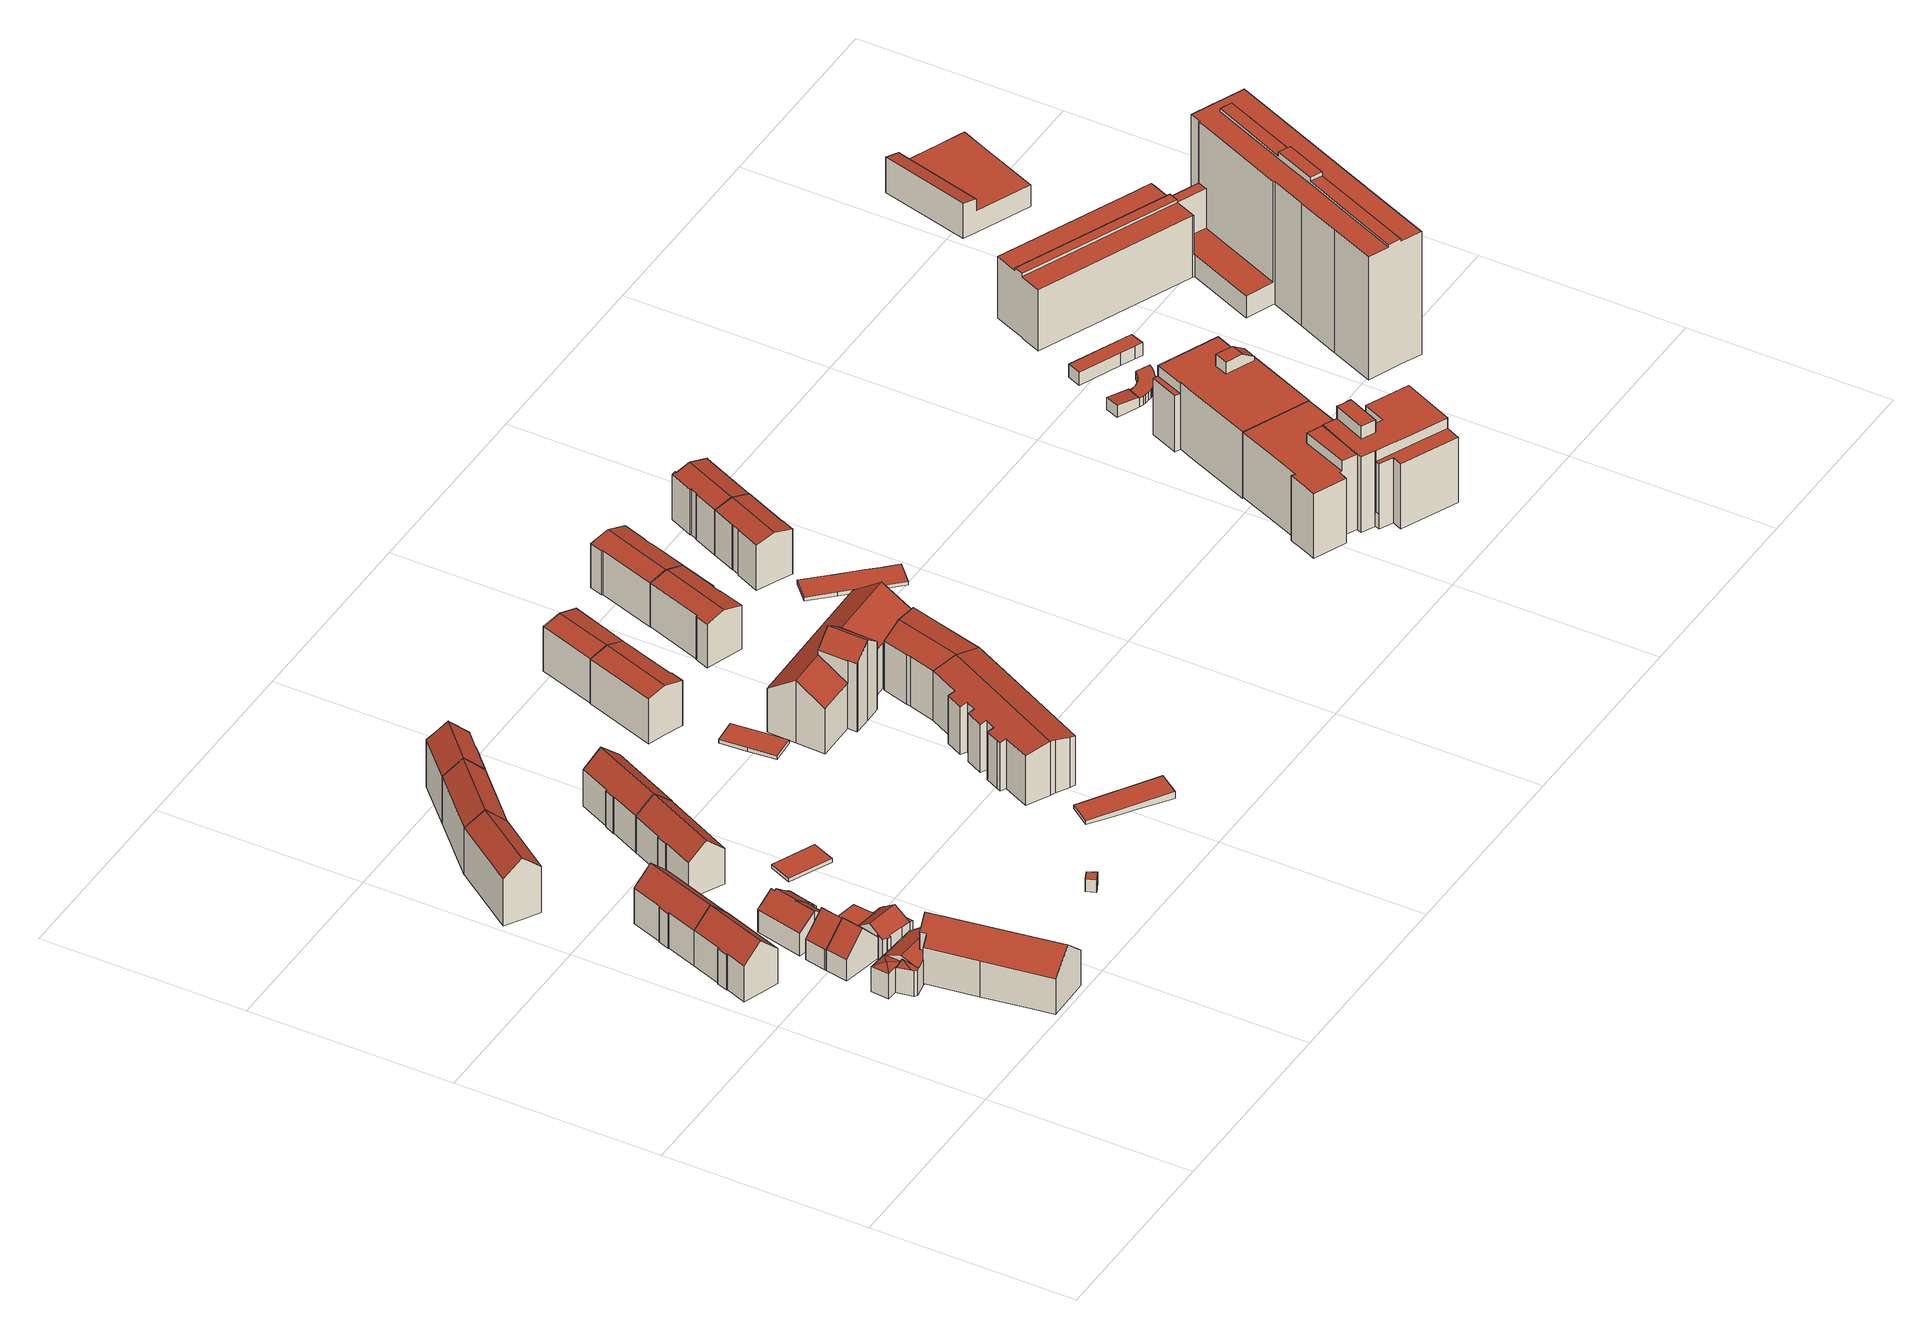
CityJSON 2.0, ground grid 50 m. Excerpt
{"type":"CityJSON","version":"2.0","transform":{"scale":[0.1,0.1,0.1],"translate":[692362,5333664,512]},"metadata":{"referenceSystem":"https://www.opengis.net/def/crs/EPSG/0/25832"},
"CityObjects":{
"building1":{"type":"Building","attributes":{"Gemeindeschluessel":"09162000","HoeheDach":"526.920","HoeheGrund":"512.960","Methode":"2000","NiedrigsteTraufeDesGebaeudes":"522.357","Geometrietyp2DReferenz":"3000","function":"31001_1000","roofType":"3100","measuredHeight":13.96,"storeysAboveGround":3},"geometry":[{"type":"MultiSurface","lod":"2","boundaries":[[[0,1,2,3,4,5]],[[6,7,8,9]],[[9,8,10,11]],[[5,4,12,13]],[[14,15,16,17,11,10]],[[3,14,10,8,7,18,12,4]],[[13,12,18,19]],[[2,15,14,3]],[[16,15,2,1]],[[1,0,5,13,19,6,9,11,17,16]],[[19,18,7,6]]],"semantics":{"surfaces":[{"type":"WallSurface"},{"type":"RoofSurface"},{"type":"GroundSurface"}],"values":[0,0,0,0,0,1,0,1,0,2,0]}}]},
"building2":{"type":"Building","attributes":{"Gemeindeschluessel":"09162000","HoeheDach":"520.870","HoeheGrund":"512.618","Methode":"2000","NiedrigsteTraufeDesGebaeudes":"519.051","Geometrietyp2DReferenz":"3000","function":"31001_1000","roofType":"3200","measuredHeight":8.25},"geometry":[{"type":"MultiSurface","lod":"2","boundaries":[[[20,21,22,23,24]],[[25,20,24,26,27,28]],[[29,30,31,32,33,34]],[[35,36,37,38]],[[39,40,41,42]],[[43,25,28,44,45]],[[46,41,40]],[[47,32,31,37,36,48,49,50,51,52]],[[27,26,53]],[[54,48,36,35]],[[55,56,22,21]],[[57,58,59,50,49]],[[50,59,60,45,44,51]],[[53,26,61,42]],[[29,34,62,63]],[[57,49,48,54]],[[62,34,33,47,41,46]],[[61,26,24,23]],[[64,60,59,58]],[[61,23,22]],[[57,54,35,38,30,29,63,55,21,20,25,43,64,58]],[[38,37,31,30]],[[47,52,53,42,41]],[[51,44,28,27,53,52]],[[43,45,60,64]],[[55,63,62,46,40,39,56]],[[47,33,32]],[[56,39,42,61,22]]],"semantics":{"surfaces":[{"type":"WallSurface"},{"type":"RoofSurface"},{"type":"GroundSurface"}],"values":[0,0,0,0,0,0,1,1,0,0,0,0,1,1,0,0,1,1,0,1,2,0,0,1,0,0,0,1]}}]},
"building3":{"type":"Building","attributes":{"Gemeindeschluessel":"09162000","HoeheDach":"524.050","HoeheGrund":"512.860","Methode":"2000","NiedrigsteTraufeDesGebaeudes":"518.508","Geometrietyp2DReferenz":"3000","function":"31001_1000","roofType":"3100","measuredHeight":11.19},"geometry":[{"type":"MultiSurface","lod":"2","boundaries":[[[65,66,67,68,69,70]],[[67,71,72,73,68]],[[74,72,71,75]],[[75,66,65,70,76,77,78,74]],[[70,69,79,76]],[[75,71,67,66]],[[73,72,74,78,77,80]],[[76,79,80,77]],[[68,73,80,79,69]]],"semantics":{"surfaces":[{"type":"WallSurface"},{"type":"RoofSurface"},{"type":"GroundSurface"}],"values":[0,1,0,2,0,0,0,0,1]}}]},
"building4":{"type":"Building","attributes":{"Gemeindeschluessel":"09162000","HoeheDach":"527.770","HoeheGrund":"513.100","Methode":"2000","NiedrigsteTraufeDesGebaeudes":"522.576","Geometrietyp2DReferenz":"3000","function":"31001_1000","roofType":"3100","measuredHeight":14.67,"storeysAboveGround":3},"geometry":[{"type":"MultiSurface","lod":"2","boundaries":[[[81,82,83,84]],[[85,86,87,88,89,90,91]],[[84,83,92,93]],[[82,94,95,85,91,96,97,92,83]],[[98,99,95,94,82,81]],[[100,97,96,101]],[[102,103,86,85,95,99]],[[93,92,97,100]],[[96,91,90,104,105,101]],[[90,89,88,106,107,104]],[[87,86,103,108,106,88]],[[102,99,98,81,84,93,100,101,105,104,107,106,108,103]]],"semantics":{"surfaces":[{"type":"WallSurface"},{"type":"RoofSurface"},{"type":"GroundSurface"}],"values":[0,1,0,1,0,0,0,0,0,0,0,2]}}]},
"building5":{"type":"Building","attributes":{"Gemeindeschluessel":"09162000","HoeheDach":"526.940","HoeheGrund":"513.040","Methode":"2000","NiedrigsteTraufeDesGebaeudes":"522.324","Geometrietyp2DReferenz":"3000","function":"31001_1000","roofType":"3100","measuredHeight":13.9,"storeysAboveGround":3},"geometry":[{"type":"MultiSurface","lod":"2","boundaries":[[[109,110,111,112]],[[14,113,114,115,116,111,110,10]],[[11,10,110,109]],[[113,117,118,119,120,114]],[[17,16,121,14,10,11]],[[122,115,114,120]],[[118,117,123,124]],[[124,16,17,11,109,112,125,122,120,119,118]],[[112,111,116,125]],[[124,123,121,16]],[[125,116,115,122]],[[121,123,117,113,14]]],"semantics":{"surfaces":[{"type":"WallSurface"},{"type":"RoofSurface"},{"type":"GroundSurface"}],"values":[0,1,0,0,0,0,0,2,0,0,0,1]}}]},
"building6":{"type":"Building","attributes":{"Gemeindeschluessel":"09162000","HoeheDach":"523.770","HoeheGrund":"512.860","Methode":"2000","NiedrigsteTraufeDesGebaeudes":"518.368","Geometrietyp2DReferenz":"3000","function":"31001_1000","roofType":"3100","measuredHeight":10.91,"storeysAboveGround":2},"geometry":[{"type":"MultiSurface","lod":"2","boundaries":[[[126,74,78,77,76,127,128,129,130]],[[131,132,133,134,135,136]],[[77,131,136,76]],[[126,137,138,74]],[[133,139,130,129,128,134]],[[138,137,139,133,132]],[[127,135,134,128]],[[130,139,137,126]],[[76,136,135,127]],[[78,74,138,132,131,77]]],"semantics":{"surfaces":[{"type":"GroundSurface"},{"type":"RoofSurface"},{"type":"WallSurface"}],"values":[0,1,2,2,2,1,2,2,2,2]}}]},
"building7":{"type":"Building","attributes":{"Gemeindeschluessel":"09162000","HoeheDach":"529.650","HoeheGrund":"513.340","Methode":"2000","NiedrigsteTraufeDesGebaeudes":"525.677","Geometrietyp2DReferenz":"3000","function":"31001_1000","roofType":"3100","measuredHeight":16.31,"storeysAboveGround":4},"geometry":[{"type":"MultiSurface","lod":"2","boundaries":[[[140,141,142,143,144,145,146,147]],[[148,149,150,145,144,143]],[[142,141,140,151,152,153,148,143]],[[152,151,154,155,156,153]],[[153,156,155,150,149,148]],[[147,154,151,140]],[[155,154,147,146,145,150]]],"semantics":{"surfaces":[{"type":"GroundSurface"},{"type":"WallSurface"},{"type":"RoofSurface"}],"values":[0,1,1,2,2,1,1]}}]},
"building8":{"type":"Building","attributes":{"Gemeindeschluessel":"09162000","HoeheDach":"522.383","HoeheGrund":"513.030","Methode":"2000","NiedrigsteTraufeDesGebaeudes":"520.167","Geometrietyp2DReferenz":"3000","function":"51009_1610","roofType":"2100","measuredHeight":9.35},"geometry":[{"type":"MultiSurface","lod":"2","boundaries":[[[157,158,159,160]],[[161,158,157,162]],[[163,160,159,164]],[[164,159,158,161]],[[162,157,160,163]],[[163,164,161,162]]],"semantics":{"surfaces":[{"type":"RoofSurface"},{"type":"WallSurface"},{"type":"GroundSurface"}],"values":[0,1,1,1,1,2]}}]},
"building9":{"type":"Building","attributes":{"Gemeindeschluessel":"09162000","HoeheDach":"522.460","HoeheGrund":"512.910","Methode":"2000","NiedrigsteTraufeDesGebaeudes":"518.346","Geometrietyp2DReferenz":"3000","function":"31001_1000","roofType":"3100","measuredHeight":9.55,"storeysAboveGround":2},"geometry":[{"type":"MultiSurface","lod":"2","boundaries":[[[165,166,167,168,169,170]],[[171,172,173,174]],[[175,176,158,177,159,178]],[[160,159,177,165,170,179,180,181]],[[182,180,179,183]],[[183,179,170,169]],[[184,160,181,185]],[[174,173,158,176]],[[186,187,188,189,190,191]],[[158,173,172,192,191,190,189,193,166,165,177]],[[178,159,160,184]],[[185,181,180,182]],[[194,193,189,188]],[[167,166,193,194]],[[195,186,191,192,172,171]],[[187,186,195,171,174,176,175,178,184,185,182,183,169,168,167,194,188]]],"semantics":{"surfaces":[{"type":"WallSurface"},{"type":"RoofSurface"},{"type":"GroundSurface"}],"values":[0,0,0,1,0,0,0,0,0,1,0,0,0,0,0,2]}}]},
"building10":{"type":"Building","attributes":{"Gemeindeschluessel":"09162000","HoeheDach":"521.050","HoeheGrund":"512.580","Methode":"2000","NiedrigsteTraufeDesGebaeudes":"517.970","Geometrietyp2DReferenz":"3000","function":"31001_1000","roofType":"3100","measuredHeight":8.47,"storeysAboveGround":2},"geometry":[{"type":"MultiSurface","lod":"2","boundaries":[[[196,197,198,199,200,201,202,203,204,205,206,207,208,209,210,211]],[[212,213,214,215]],[[200,199,216,217,218,201]],[[219,220,221,222,223,215,214]],[[216,199,198,224]],[[225,226,204,203,202,227]],[[228,229,221,220,230,231,232]],[[206,219,214,213,233,234,235,207]],[[236,209,208,237]],[[238,234,233,239]],[[240,228,232,204,226]],[[241,196,211,242]],[[239,233,213,212]],[[211,210,209,236,243,242]],[[205,204,232,231,230,220,219,206]],[[240,244,222,221,229,228]],[[244,240,226,225,227,218,217,216,224,245,241,242,243,236,237,246,247,238,239,212,215,223,222]],[[227,202,201,218]],[[198,197,196,241,245,224]],[[247,235,234,238]],[[208,207,235,247,246,237]]],"semantics":{"surfaces":[{"type":"RoofSurface"},{"type":"WallSurface"},{"type":"GroundSurface"}],"values":[0,1,1,1,1,1,0,0,1,1,1,1,1,1,1,1,2,1,1,1,1]}}]},
"building11":{"type":"Building","attributes":{"Gemeindeschluessel":"09162000","HoeheDach":"518.526","HoeheGrund":"512.780","Methode":"1000","NiedrigsteTraufeDesGebaeudes":"518.526","Geometrietyp2DReferenz":"3000","function":"31001_1000","roofType":"1000","measuredHeight":5.75,"storeysAboveGround":1},"geometry":[{"type":"MultiSurface","lod":"2","boundaries":[[[248,249,250,251]],[[252,251,250,253,234,254]],[[254,234,255,256]],[[253,250,249,257,258,255,234]],[[259,248,251,252,254,256,260]],[[256,255,258,260]],[[248,259,260,258,257,249]]],"semantics":{"surfaces":[{"type":"WallSurface"},{"type":"RoofSurface"},{"type":"GroundSurface"}],"values":[0,0,0,1,2,0,0]}}]},
"building12":{"type":"Building","attributes":{"Gemeindeschluessel":"09162000","HoeheDach":"529.670","HoeheGrund":"513.240","Methode":"2000","NiedrigsteTraufeDesGebaeudes":"525.637","Geometrietyp2DReferenz":"3000","function":"31001_1000","roofType":"3100","measuredHeight":16.43,"storeysAboveGround":4},"geometry":[{"type":"MultiSurface","lod":"2","boundaries":[[[261,262,263,264,265,266]],[[263,262,267,268]],[[269,268,267,270,150,271]],[[267,262,261,270]],[[271,150,266,265]],[[270,261,266,150]],[[268,269,271,265,264,263]]],"semantics":{"surfaces":[{"type":"WallSurface"},{"type":"RoofSurface"},{"type":"GroundSurface"}],"values":[0,0,0,1,0,1,2]}}]},
"building13":{"type":"Building","attributes":{"Gemeindeschluessel":"09162000","HoeheDach":"526.370","HoeheGrund":"512.670","Methode":"2000","NiedrigsteTraufeDesGebaeudes":"522.220","Geometrietyp2DReferenz":"3000","function":"31001_1000","roofType":"3100","measuredHeight":13.7,"storeysAboveGround":3},"geometry":[{"type":"MultiSurface","lod":"2","boundaries":[[[272,273,274,275]],[[275,274,276,277]],[[278,279,280,281]],[[280,279,282,283,284,285]],[[282,279,278,286]],[[286,287,288,289,272,275,277,284,283,282]],[[281,280,285,276,274,273,290,291]],[[287,286,278,281,291,288]],[[289,290,273,272]],[[288,291,290,289]],[[277,276,285,284]]],"semantics":{"surfaces":[{"type":"WallSurface"},{"type":"RoofSurface"},{"type":"GroundSurface"}],"values":[0,0,1,0,0,2,1,0,0,0,0]}}]},
"building14":{"type":"Building","attributes":{"Gemeindeschluessel":"09162000","HoeheDach":"513.290","HoeheGrund":"512.290","Methode":"2000","NiedrigsteTraufeDesGebaeudes":"513.290","Geometrietyp2DReferenz":"3000","function":"53001_1800","roofType":"1000","measuredHeight":1},"geometry":[{"type":"MultiSurface","lod":"2","boundaries":[[[292,293,294,295,296]],[[292,297,298,293]],[[294,299,300,301,296,295]],[[294,293,298,299]],[[298,297,301,300,299]],[[301,297,292,296]]],"semantics":{"surfaces":[{"type":"WallSurface"},{"type":"RoofSurface"},{"type":"GroundSurface"}],"values":[0,1,2,0,0,0]}}]},
"building15":{"type":"Building","attributes":{"Gemeindeschluessel":"09162000","HoeheDach":"517.424","HoeheGrund":"514.106","Methode":"1000","NiedrigsteTraufeDesGebaeudes":"517.424","Geometrietyp2DReferenz":"3000","function":"51009_1610","roofType":"1000","measuredHeight":3.32},"geometry":[{"type":"MultiSurface","lod":"2","boundaries":[[[302,303,304,305,306]],[[307,303,302,308]],[[307,308,309,310,311]],[[305,310,309,306]],[[303,307,311,304]],[[306,309,308,302]],[[304,311,310,305]]],"semantics":{"surfaces":[{"type":"GroundSurface"},{"type":"WallSurface"},{"type":"RoofSurface"}],"values":[0,1,2,1,1,1,1]}}]},
"building16":{"type":"Building","attributes":{"Gemeindeschluessel":"09162000","HoeheDach":"529.700","HoeheGrund":"513.100","Methode":"2000","NiedrigsteTraufeDesGebaeudes":"525.702","Geometrietyp2DReferenz":"3000","function":"31001_1000","roofType":"3100","measuredHeight":16.6,"storeysAboveGround":4},"geometry":[{"type":"MultiSurface","lod":"2","boundaries":[[[312,313,314,315]],[[316,317,318,319]],[[319,318,313,312]],[[319,312,315,320,321,322,323,324,325,326,327,316]],[[322,321,328,329,266,323]],[[320,330,328,321]],[[329,331,332,333,266]],[[323,266,333,324]],[[327,334,317,316]],[[315,314,330,320]],[[328,330,314,313,318,317,334,331,329]],[[332,331,334,327,326,325,324,333]]],"semantics":{"surfaces":[{"type":"WallSurface"},{"type":"GroundSurface"},{"type":"RoofSurface"}],"values":[0,0,0,1,0,0,2,0,0,0,2,0]}}]},
"building17":{"type":"Building","attributes":{"Gemeindeschluessel":"09162000","HoeheDach":"526.430","HoeheGrund":"512.660","Methode":"2000","NiedrigsteTraufeDesGebaeudes":"522.273","Geometrietyp2DReferenz":"3000","function":"31001_1000","roofType":"3100","measuredHeight":13.77,"storeysAboveGround":3},"geometry":[{"type":"MultiSurface","lod":"2","boundaries":[[[335,336,337,338]],[[284,285,339,340]],[[341,342,343,344,338,337]],[[345,346,347,348]],[[349,342,341,280]],[[283,282,349,280,285,284]],[[282,283,284,340,345,348,335,338,344,343]],[[340,339,346,345]],[[348,347,336,335]],[[280,341,337,336,347,346,339,285]],[[343,342,349,282]]],"semantics":{"surfaces":[{"type":"WallSurface"},{"type":"RoofSurface"},{"type":"GroundSurface"}],"values":[0,0,0,0,1,0,2,0,0,1,0]}}]},
"building18":{"type":"Building","attributes":{"Gemeindeschluessel":"09162000","HoeheDach":"516.333","HoeheGrund":"513.110","Methode":"3100","NiedrigsteTraufeDesGebaeudes":"516.333","Geometrietyp2DReferenz":"3000","function":"31001_2000","roofType":"1000","measuredHeight":3.22},"geometry":[{"type":"MultiSurface","lod":"2","boundaries":[[[350,351,327,352]],[[351,353,325,327]],[[354,352,327,325]],[[353,351,350,355]],[[355,350,352,354]],[[353,355,354,325]]],"semantics":{"surfaces":[{"type":"WallSurface"},{"type":"GroundSurface"},{"type":"RoofSurface"}],"values":[0,0,1,2,0,0]}}]},
"building19":{"type":"Building","attributes":{"Gemeindeschluessel":"09162000","HoeheDach":"514.688","HoeheGrund":"513.642","Methode":"2000","NiedrigsteTraufeDesGebaeudes":"513.772","Geometrietyp2DReferenz":"3000","function":"53001_1800","roofType":"1000","measuredHeight":1.05},"geometry":[{"type":"MultiSurface","lod":"2","boundaries":[[[356,357,358,359,360,361,362]],[[363,364,356,362]],[[365,364,363,366,367,368,369]],[[358,357,365,369]],[[356,364,365,357]],[[358,369,368,367,366,363,362,361,360,359]]],"semantics":{"surfaces":[{"type":"WallSurface"},{"type":"RoofSurface"},{"type":"GroundSurface"}],"values":[0,0,0,0,1,2]}}]},
"building20":{"type":"Building","attributes":{"Gemeindeschluessel":"09162000","HoeheDach":"513.130","HoeheGrund":"512.130","Methode":"2000","NiedrigsteTraufeDesGebaeudes":"513.130","Geometrietyp2DReferenz":"3000","function":"53001_1800","roofType":"1000","measuredHeight":1},"geometry":[{"type":"MultiSurface","lod":"2","boundaries":[[[370,371,372,373]],[[373,374,375,376,377,370]],[[371,378,379,380,381,372]],[[377,378,371,370]],[[375,380,379,376]],[[376,379,378,377]],[[374,381,380,375]],[[373,372,381,374]]],"semantics":{"surfaces":[{"type":"WallSurface"},{"type":"GroundSurface"},{"type":"RoofSurface"}],"values":[0,1,2,0,0,0,0,0]}}]},
"building21":{"type":"Building","attributes":{"Gemeindeschluessel":"09162000","HoeheDach":"526.017","HoeheGrund":"512.820","Methode":"1000","NiedrigsteTraufeDesGebaeudes":"524.769","Geometrietyp2DReferenz":"3000","function":"31001_1000","roofType":"3100","measuredHeight":13.2,"storeysAboveGround":4},"geometry":[{"type":"MultiSurface","lod":"2","boundaries":[[[382,383,384,385]],[[385,386,387,388,389,390,391,382]],[[392,393,384,383,394,395]],[[394,383,382,391,390,396]],[[395,394,396,397]],[[386,393,392,387]],[[385,384,393,386]],[[388,387,392,395,397,389]],[[389,397,396,390]]],"semantics":{"surfaces":[{"type":"WallSurface"},{"type":"GroundSurface"},{"type":"RoofSurface"}],"values":[0,1,2,0,2,0,0,0,0]}}]},
"building22":{"type":"Building","attributes":{"Gemeindeschluessel":"09162000","HoeheDach":"527.014","HoeheGrund":"512.648","Methode":"2000","NiedrigsteTraufeDesGebaeudes":"525.434","Geometrietyp2DReferenz":"3000","function":"31001_1000","roofType":"3100","measuredHeight":14.37,"storeysAboveGround":5},"geometry":[{"type":"MultiSurface","lod":"2","boundaries":[[[398,399,400,401]],[[402,403,404,405]],[[406,407,408,409]],[[410,411,412,413]],[[414,415,416,417]],[[405,404,418,419]],[[419,418,420,421]],[[422,423,424,425]],[[426,427,411,410]],[[423,428,429,430,431,424]],[[414,432,431,430,415]],[[420,418,404,403,433,434,412,411,427,400,399,435,408,407,416,415,430,429]],[[436,433,403,402]],[[409,408,435,437]],[[437,435,399,398]],[[417,416,407,406]],[[431,432,425,424]],[[422,425,432,414,417,406,409,437,398,401,426,410,413,438,436,402,405,419,421,439,440]],[[440,439,421,420,429,428]],[[423,422,440,428]],[[438,434,433,436]],[[413,412,434,438]],[[401,400,427,426]]],"semantics":{"surfaces":[{"type":"WallSurface"},{"type":"RoofSurface"},{"type":"GroundSurface"}],"values":[0,0,0,0,0,0,0,0,0,1,0,1,0,0,0,0,0,2,0,0,0,0,0]}}]},
"building23":{"type":"Building","attributes":{"Gemeindeschluessel":"09162000","HoeheDach":"526.041","HoeheGrund":"513.020","Methode":"1000","NiedrigsteTraufeDesGebaeudes":"524.803","Geometrietyp2DReferenz":"3000","function":"31001_1000","roofType":"3100","measuredHeight":13.02,"storeysAboveGround":4},"geometry":[{"type":"MultiSurface","lod":"2","boundaries":[[[441,396,442,443]],[[444,445,446,447,443,442]],[[448,449,383,450,396,441]],[[449,448,441,443,447,446]],[[383,445,444,450]],[[450,444,442,396]],[[446,445,383,449]]],"semantics":{"surfaces":[{"type":"WallSurface"},{"type":"GroundSurface"},{"type":"RoofSurface"}],"values":[0,0,0,1,2,2,0]}}]},
"building24":{"type":"Building","attributes":{"Gemeindeschluessel":"09162000","HoeheDach":"534.329","HoeheGrund":"512.776","Methode":"2000","NiedrigsteTraufeDesGebaeudes":"524.476","Geometrietyp2DReferenz":"3000","function":"31001_1000","roofType":"2100","measuredHeight":21.55,"storeysAboveGround":5},"geometry":[{"type":"MultiSurface","lod":"2","boundaries":[[[451,452,453,454]],[[455,456,457,458]],[[459,460,461,462]],[[463,464,465,466]],[[467,468,469,470,471,472,473]],[[474,475,476,477]],[[478,473,472,479]],[[480,481,482,465,464,483,453,452,484,474,477]],[[467,457,456,485,486,476,475,468]],[[487,481,480,488]],[[489,483,464,463]],[[459,470,469,460]],[[478,458,457,467,473]],[[490,482,481,487]],[[474,484,491,492,461,460]],[[485,493,494,486]],[[495,492,491,496]],[[471,497,479,472]],[[474,460,469,468,475]],[[451,496,491,484,452]],[[498,462,461,499]],[[493,485,456,455]],[[466,465,482,490]],[[498,497,471,470,459,462]],[[494,493,455,458,478,479,497,498,499,495,496,451,454,489,463,466,490,487,488]],[[499,461,492,495]],[[454,453,483,489]],[[494,488,480,477,476,486]]],"semantics":{"surfaces":[{"type":"WallSurface"},{"type":"RoofSurface"},{"type":"GroundSurface"}],"values":[0,0,1,0,1,0,0,1,1,0,0,0,0,0,1,0,0,0,0,0,0,0,0,0,2,0,0,0]}}]},
"building25":{"type":"Building","attributes":{"Gemeindeschluessel":"09162000","HoeheDach":"527.013","HoeheGrund":"512.648","Methode":"2000","NiedrigsteTraufeDesGebaeudes":"525.784","Geometrietyp2DReferenz":"3000","function":"31001_1000","roofType":"3100","measuredHeight":14.37,"storeysAboveGround":5},"geometry":[{"type":"MultiSurface","lod":"2","boundaries":[[[500,501,428,440]],[[502,503,504,505]],[[429,506,504,503,507,508,420]],[[505,504,506,509,510]],[[428,501,509,506,429]],[[505,510,500,440,439,421,511,512,502]],[[510,509,501,500]],[[440,428,429,420,421,439]],[[512,507,503,502]],[[511,508,507,512]],[[421,420,508,511]]],"semantics":{"surfaces":[{"type":"WallSurface"},{"type":"RoofSurface"},{"type":"GroundSurface"}],"values":[0,0,1,0,1,2,0,0,0,0,0]}}]},
"building26":{"type":"Building","attributes":{"Gemeindeschluessel":"09162000","HoeheDach":"526.017","HoeheGrund":"513.051","Methode":"2000","NiedrigsteTraufeDesGebaeudes":"524.711","Geometrietyp2DReferenz":"3000","function":"31001_1000","roofType":"3100","measuredHeight":12.97,"storeysAboveGround":4},"geometry":[{"type":"MultiSurface","lod":"2","boundaries":[[[513,514,515,516,517]],[[518,519,520,521]],[[513,517,522,523,524,525,526,527,518,521]],[[522,528,529,523]],[[530,515,514,520,519,531]],[[527,531,519,518]],[[517,516,528,522]],[[526,532,530,531,527]],[[524,533,534,525]],[[521,520,514,513]],[[532,534,533,529,528,516,515,530]],[[523,529,533,524]],[[525,534,532,526]]],"semantics":{"surfaces":[{"type":"WallSurface"},{"type":"GroundSurface"},{"type":"RoofSurface"}],"values":[0,0,1,0,2,0,0,0,0,0,2,0,0]}}]},
"building27":{"type":"Building","attributes":{"Gemeindeschluessel":"09162000","HoeheDach":"526.064","HoeheGrund":"512.980","Methode":"1000","NiedrigsteTraufeDesGebaeudes":"524.757","Geometrietyp2DReferenz":"3000","function":"31001_1000","roofType":"3100","measuredHeight":13.08,"storeysAboveGround":4},"geometry":[{"type":"MultiSurface","lod":"2","boundaries":[[[535,536,537,538]],[[516,539,540,541,537,536,542,543]],[[544,540,539,545]],[[546,547,548,549]],[[550,551,516,543,514,552]],[[538,553,544,545,551,550,552,554,555,546,549,556,535]],[[538,537,541,553]],[[553,541,540,544]],[[543,542,548,547,557,558,514]],[[555,557,547,546]],[[542,536,535,556,549,548]],[[552,514,558,554]],[[554,558,557,555]],[[545,539,516,551]]],"semantics":{"surfaces":[{"type":"WallSurface"},{"type":"RoofSurface"},{"type":"GroundSurface"}],"values":[0,1,0,0,0,2,0,0,1,0,0,0,0,0]}}]},
"building28":{"type":"Building","attributes":{"Gemeindeschluessel":"09162000","HoeheDach":"513.185","HoeheGrund":"512.185","Methode":"2000","NiedrigsteTraufeDesGebaeudes":"513.185","Geometrietyp2DReferenz":"3000","function":"53001_1800","roofType":"1000","measuredHeight":1},"geometry":[{"type":"MultiSurface","lod":"2","boundaries":[[[559,560,561,562]],[[563,564,560,559]],[[565,566,567,568]],[[561,560,564,569,570,571,572,573,567,566,574,575]],[[576,577,565,568,578,579,580,581,582,563,559,562]],[[581,570,569,582]],[[562,561,575,576]],[[568,567,573,578]],[[580,571,570,581]],[[576,575,574,577]],[[578,573,572,579]],[[582,569,564,563]],[[577,574,566,565]],[[579,572,571,580]]],"semantics":{"surfaces":[{"type":"WallSurface"},{"type":"RoofSurface"},{"type":"GroundSurface"}],"values":[0,0,0,1,2,0,0,0,0,0,0,0,0,0]}}]},
"building29":{"type":"Building","attributes":{"Gemeindeschluessel":"09162000","HoeheDach":"526.163","HoeheGrund":"512.930","Methode":"1000","NiedrigsteTraufeDesGebaeudes":"524.899","Geometrietyp2DReferenz":"3000","function":"31001_1000","roofType":"3100","measuredHeight":13.23,"storeysAboveGround":4},"geometry":[{"type":"MultiSurface","lod":"2","boundaries":[[[583,584,585,586]],[[587,588,589,590]],[[591,592,593,594]],[[595,596,597,598]],[[599,584,583,600,601,602]],[[603,590,589,604,592,591]],[[605,606,602,601]],[[586,585,588,587]],[[598,597,606,605]],[[589,588,585,584,599,604]],[[604,599,602,606,597,596,593,592]],[[586,587,590,603,591,594,595,598,605,601,600,583]],[[594,593,596,595]]],"semantics":{"surfaces":[{"type":"WallSurface"},{"type":"RoofSurface"},{"type":"GroundSurface"}],"values":[0,0,0,0,0,0,0,0,0,1,1,2,0]}}]},
"building30":{"type":"Building","attributes":{"Gemeindeschluessel":"09162000","HoeheDach":"526.166","HoeheGrund":"512.940","Methode":"1000","NiedrigsteTraufeDesGebaeudes":"524.944","Geometrietyp2DReferenz":"3000","function":"31001_1000","roofType":"3100","measuredHeight":13.23,"storeysAboveGround":4},"geometry":[{"type":"MultiSurface","lod":"2","boundaries":[[[607,608,609,610]],[[611,612,613,614]],[[615,616,617,618]],[[619,620,621,622]],[[601,602,623,624]],[[622,621,625,583]],[[626,583,625,627,602,601]],[[618,617,612,611]],[[624,623,608,607]],[[628,620,619,629,614,613]],[[610,609,616,615]],[[625,621,620,628,627]],[[622,583,626,601,624,607,610,615,618,611,614,629,619]],[[627,628,613,612,617,616,609,608,623,602]]],"semantics":{"surfaces":[{"type":"WallSurface"},{"type":"RoofSurface"},{"type":"GroundSurface"}],"values":[0,0,0,0,0,0,0,0,0,0,0,1,2,1]}}]},
"building31":{"type":"Building","attributes":{"Gemeindeschluessel":"09162000","HoeheDach":"548.218","HoeheGrund":"528.230","Methode":"1000","NiedrigsteTraufeDesGebaeudes":"545.528","Geometrietyp2DReferenz":"3000","function":"31001_1000","roofType":"1000","measuredHeight":19.99,"storeysAboveGround":6},"geometry":[{"type":"MultiSurface","lod":"2","boundaries":[[[630,631,632,633]],[[634,635,636,637,638,639]],[[640,641,634,639]],[[642,643,644,645]],[[646,647,648,633,632,649,650]],[[651,652,653,654,655,644,643]],[[655,654,631,630]],[[647,656,657,658,659,648]],[[645,644,655,630,633,648,659,658,660,661,636,635,634,641,662,663]],[[656,647,646,650,652,651,643,642,664,665,640,639,638,637,666,667,657]],[[650,649,653,652]],[[642,645,663,664]],[[661,660,658,657,667,666,637,636]],[[663,662,641,640,665,664]],[[653,649,632,631,654]]],"semantics":{"surfaces":[{"type":"WallSurface"},{"type":"RoofSurface"},{"type":"GroundSurface"}],"values":[0,0,0,0,0,0,0,0,1,2,0,0,0,0,1]}}]},
"building32":{"type":"Building","attributes":{"Gemeindeschluessel":"09162000","HoeheDach":"551.620","HoeheGrund":"528.080","Methode":"2000","NiedrigsteTraufeDesGebaeudes":"531.990","Geometrietyp2DReferenz":"3000","function":"31001_1000","roofType":"1000","measuredHeight":23.54,"storeysAboveGround":7},"geometry":[{"type":"MultiSurface","lod":"2","boundaries":[[[668,669,670,671,672,673]],[[674,675,676,677,670,669,668]],[[678,679,680,681,682,683,684,685,686,687]],[[688,689,690,691,692,693,694]],[[692,691,695,696]],[[697,678,687,688,694]],[[691,690,698,699,700,701,702,703,704,675,674,705,706,707,708,709,695]],[[683,682,681,710,711,712,713,702,701]],[[688,687,686,714]],[[706,672,671,715,716,717,707]],[[714,686,685,684,683,701,700,699,698,690,689]],[[676,675,704,718]],[[710,681,680,719]],[[712,711,710,719,720,697,694,693,692,696,721,722,717,716,715,723,724,713]],[[674,668,673,705]],[[714,689,688]],[[709,708,707,717,722,721]],[[705,673,672,706]],[[718,725,677,676]],[[670,677,725,703,702,713,724,723,715,671]],[[680,679,678,697,720,719]],[[696,695,709,721]],[[718,704,703,725]]],"semantics":{"surfaces":[{"type":"RoofSurface"},{"type":"WallSurface"},{"type":"GroundSurface"}],"values":[0,1,0,1,1,1,0,1,1,1,1,1,1,2,1,0,1,1,0,1,1,1,1]}}]},
"building33":{"type":"Building","attributes":{"Gemeindeschluessel":"09162000","HoeheDach":"548.731","HoeheGrund":"527.750","Methode":"2000","NiedrigsteTraufeDesGebaeudes":"542.820","Geometrietyp2DReferenz":"3000","function":"31001_1000","roofType":"1000","measuredHeight":20.98,"storeysAboveGround":6},"geometry":[{"type":"MultiSurface","lod":"2","boundaries":[[[726,727,728,729,730,731,732,733,734,735,736,737,738,739,740]],[[741,742,743,738,737,736]],[[744,745,728,727,726,746]],[[747,748,749,750]],[[751,752,753,743,742,741]],[[731,730,729,728,745,754,755,756]],[[753,757,758,740,739,738,743]],[[759,760,761,762]],[[763,764,765,734,733,732]],[[766,767,761,760]],[[749,767,766,750]],[[768,769,757,753,752,751]],[[770,771,747,750,766,760,759]],[[726,740,758,746]],[[767,749,748,772,773,762,761]],[[756,755,754,745,744,746,758,757,769,768,765,764,763],[762,773,772,771,770,759]],[[735,734,765,768,751,741,736]],[[772,748,747,771]],[[731,756,763,732]]],"semantics":{"surfaces":[{"type":"GroundSurface"},{"type":"WallSurface"},{"type":"RoofSurface"}],"values":[0,1,1,2,2,1,1,1,1,2,1,1,1,1,1,2,1,1,1]}}]},
"building34":{"type":"Building","attributes":{"Gemeindeschluessel":"09162000","HoeheDach":"531.815","HoeheGrund":"528.650","Methode":"2000","NiedrigsteTraufeDesGebaeudes":"530.810","Geometrietyp2DReferenz":"3000","function":"31001_2000","roofType":"1000","measuredHeight":3.17,"storeysAboveGround":1},"geometry":[{"type":"MultiSurface","lod":"2","boundaries":[[[774,775,776,777]],[[778,779,780,781]],[[782,783,784,785]],[[786,787,788,789]],[[777,776,790,791]],[[785,784,792,793]],[[794,795,796,797]],[[798,799,800,801]],[[802,803,804,805]],[[806,807,808,809]],[[810,794,797,786,789,811,798,801,802,805,812,813,774,777,791,814,782,785,793,815,816,778,781,817,818,819]],[[816,820,779,778]],[[793,792,821,815]],[[819,809,808,810]],[[789,788,822,811]],[[815,821,820,816]],[[823,824,780,779,820,821,792,784,783,825,790,776,775,826,827,804,803,800,799,822,788,787,796,795,828,829]],[[810,808,807,828,795,794]],[[814,825,783,782]],[[818,823,829,806,809,819]],[[791,790,825,814]],[[817,824,823,818]],[[812,827,826,813]],[[781,780,824,817]],[[813,826,775,774]],[[828,807,806,829]],[[811,822,799,798]],[[805,804,827,812]],[[801,800,803,802]],[[797,796,787,786]]],"semantics":{"surfaces":[{"type":"WallSurface"},{"type":"RoofSurface"},{"type":"GroundSurface"}],"values":[0,0,0,0,0,0,0,0,0,1,2,0,0,0,0,0,1,0,0,0,0,0,0,0,0,0,0,0,0,0]}}]},
"building35":{"type":"Building","attributes":{"Gemeindeschluessel":"09162000","HoeheDach":"532.620","HoeheGrund":"529.223","Methode":"1000","NiedrigsteTraufeDesGebaeudes":"532.620","Geometrietyp2DReferenz":"3000","function":"31001_2000","roofType":"1000","measuredHeight":3.4,"storeysAboveGround":1},"geometry":[{"type":"MultiSurface","lod":"2","boundaries":[[[830,831,832,833]],[[834,835,836,837]],[[838,839,840,841]],[[833,832,839,838]],[[841,840,835,834]],[[834,837,830,833,838,841]],[[840,839,832,831,836,835]],[[837,836,831,830]]],"semantics":{"surfaces":[{"type":"WallSurface"},{"type":"GroundSurface"},{"type":"RoofSurface"}],"values":[0,0,0,0,0,1,2,0]}}]},
"building36":{"type":"Building","attributes":{"Gemeindeschluessel":"09162000","HoeheDach":"561.860","HoeheGrund":"527.397","Methode":"2000","NiedrigsteTraufeDesGebaeudes":"532.645","Geometrietyp2DReferenz":"3000","function":"31001_9998","roofType":"1000","measuredHeight":34.46,"storeysAboveGround":11},"geometry":[{"type":"MultiSurface","lod":"2","boundaries":[[[842,843,844,845]],[[846,847,848,849,850]],[[851,852,853,854]],[[855,856,843,842]],[[857,858,859,860]],[[861,862,863,864]],[[865,866,867,868,869,870,871]],[[850,849,872,873,874,875,876,877,878,879]],[[870,845,844,880,871]],[[881,882,883,884]],[[880,844,843,856,885,886,887,888]],[[889,885,856,855]],[[890,859,858,891]],[[892,893,894,895]],[[896,897,898,899,900,901,884,883]],[[853,902,903,904]],[[905,906,907,908,909,893,892]],[[888,910,871,880]],[[911,851,854,908,907,912]],[[913,914,864,863,915,846,850,879,916,917]],[[867,891,858,857,868]],[[891,867,918,890]],[[861,864,914,913,917,919,920,921,922,923,906,905,892,895,924,925,926,927,928,889,855,842,845,870,869,868,857,860,929,930,931,881,884,901,900,899]],[[852,932,933,918,867,866,853]],[[934,935,873,872]],[[920,936,937,921]],[[928,886,885,889]],[[930,929,860,859,890,918,933]],[[866,865,902,853]],[[938,939,875,874]],[[923,912,907,906]],[[922,921,937,940,911,912,923]],[[894,941,904,903,910,888,887,927,926,925,924,895]],[[893,909,853,904,941,894]],[[940,942,943,932,852,851,911]],[[927,887,886,928]],[[899,898,862,861]],[[902,865,871,910,903]],[[874,873,935,938]],[[854,853,909,908]],[[882,881,931,930,933,932,943]],[[876,875,939,944]],[[879,878,877,876,944,945,946,947,915,863,862,898,897,896,883,882,943,942,940,937,936,948,916]],[[848,934,872,849]],[[919,948,936,920]],[[917,916,948,919]],[[915,947,946,945,944,939,938,935,934,848,847,846]]],"semantics":{"surfaces":[{"type":"WallSurface"},{"type":"RoofSurface"},{"type":"GroundSurface"}],"values":[0,1,0,0,0,0,0,0,0,0,1,0,1,0,0,0,0,0,1,0,0,0,2,1,1,0,0,0,0,1,0,0,0,1,0,0,0,1,0,0,0,0,1,0,0,0,0]}}]},
"building37":{"type":"Building","attributes":{"Gemeindeschluessel":"09162000","HoeheDach":"532.612","HoeheGrund":"528.860","Methode":"1000","NiedrigsteTraufeDesGebaeudes":"532.612","Geometrietyp2DReferenz":"3000","function":"51009_1610","roofType":"1000","measuredHeight":3.75},"geometry":[{"type":"MultiSurface","lod":"2","boundaries":[[[859,949,950,951,952,858]],[[953,859,858,954]],[[955,952,951,956]],[[957,949,859,953]],[[956,951,950,958]],[[958,950,949,957]],[[954,858,952,955]],[[954,955,956,958,957,953]]],"semantics":{"surfaces":[{"type":"RoofSurface"},{"type":"WallSurface"},{"type":"GroundSurface"}],"values":[0,1,1,1,1,1,1,2]}}]},
"building38":{"type":"Building","attributes":{"Gemeindeschluessel":"09162000","HoeheDach":"538.335","HoeheGrund":"528.930","Methode":"2000","NiedrigsteTraufeDesGebaeudes":"534.699","Geometrietyp2DReferenz":"3000","function":"31001_2000","roofType":"1000","measuredHeight":9.4},"geometry":[{"type":"MultiSurface","lod":"2","boundaries":[[[959,960,961,962,963,964,965,966]],[[967,968,959,966,969,970,971]],[[962,961,972,973,974,963]],[[971,970,975,976]],[[965,977,969,966]],[[978,968,967,971,976,979,980,974,973,972]],[[980,964,963,974]],[[968,978,972,961,960,959]],[[977,965,964,980,979,976,975]],[[969,977,975,970]]],"semantics":{"surfaces":[{"type":"RoofSurface"},{"type":"WallSurface"},{"type":"GroundSurface"}],"values":[0,1,1,1,1,2,1,1,1,0]}}]}
},
"vertices":[
[74,583,10],[119,567,10],[119,567,104],[74,583,149],[31,598,105],[31,598,10],[57,677,10],[57,677,104],[59,676,105],[59,676,10],[85,750,105],[85,750,10],[49,650,105],[49,650,10],[128,735,149],[173,719,104],[173,719,10],[128,735,10],[48,650,104],[48,650,10],
[196,386,6],[193,341,6],[193,341,73],[196,385,73],[196,386,72],[342,376,6],[246,382,72],[246,382,71],[342,376,71],[232,294,6],[268,301,6],[268,301,74],[241,296,71],[241,296,73],[232,294,73],[290,305,6],[290,305,76],[287,304,75],[287,304,6],[219,338,72],[219,338,73],[243,337,80],[243,337,72],[373,339,6],[361,353,79],[373,339,72],[225,306,75],[241,303,74],[288,320,82],[320,326,86],[344,330,88],[343,332,89],[243,339,89],[246,378,72],[288,320,6],[219,340,6],[219,340,73],[320,326,6],[373,336,6],[373,336,72],[374,336,71],[219,362,80],[226,299,74],[226,299,6],[374,336,6],
[249,436,9],[298,427,9],[298,427,66],[249,436,120],[199,446,65],[199,446,9],[299,426,65],[309,480,65],[259,491,120],[309,480,9],[299,426,9],[209,501,9],[248,493,9],[259,491,9],[209,501,65],[248,493,109],
[287,175,11],[287,175,107],[268,301,107],[268,301,11],[369,8,158],[424,9,106],[373,331,106],[373,336,106],[342,330,135],[320,326,157],[319,326,158],[287,304,125],[287,304,11],[305,58,106],[313,7,106],[288,320,128],[290,305,128],[305,58,11],[313,7,11],[290,305,11],[288,320,11],[369,8,11],[424,9,11],[320,326,11],[319,326,11],[373,336,11],[342,330,11],[373,331,11],
[112,826,10],[112,826,105],[110,826,103],[110,826,10],[192,914,149],[149,930,105],[121,852,105],[120,853,104],[236,899,104],[236,899,10],[192,914,10],[149,930,10],[173,719,103],[121,852,10],[199,792,103],[199,792,10],[120,853,10],
[309,483,9],[210,506,9],[220,557,9],[270,546,9],[319,535,9],[248,493,106],[259,491,118],[270,546,118],[220,557,64],[210,506,64],[209,501,64],[309,483,64],[309,480,64],[319,535,64],
[82,1116,13],[54,1133,13],[43,1140,13],[4,1164,13],[12,1176,13],[115,1321,13],[148,1288,13],[181,1254,13],[4,1164,137],[12,1176,137],[115,1321,137],[82,1116,137],[54,1133,166],[43,1140,176],[181,1254,137],[148,1288,176],[45,1142,176],
[296,554,82],[309,606,82],[280,614,104],[268,562,104],[309,606,10],[296,554,10],[268,562,10],[280,614,10],
[294,670,105],[335,662,72],[335,662,9],[294,670,9],[290,671,9],[290,671,102],[322,595,9],[322,595,69],[324,602,70],[324,602,9],[280,613,9],[309,606,9],[280,613,105],[280,614,9],[292,680,102],[252,690,69],[224,574,69],[252,690,9],[292,680,9],[268,562,9],[224,574,9],[330,593,9],[338,636,9],[342,663,9],[342,663,67],[338,636,65],[330,593,63],[328,594,65],[335,664,73],[335,664,9],[328,594,9],
[307,411,64],[307,409,63],[307,408,62],[316,406,62],[316,407,63],[316,409,64],[356,401,63],[367,399,63],[379,396,62],[379,397,63],[385,435,90],[303,449,90],[299,426,74],[298,427,74],[296,419,69],[295,413,65],[366,476,6],[366,476,64],[386,474,63],[386,474,6],[316,406,6],[316,407,6],[316,409,6],[391,473,63],[391,473,60],[401,472,60],[401,472,6],[391,473,6],[307,408,6],[367,399,6],[379,396,6],[356,401,6],[389,394,60],[389,395,60],[385,435,60],[379,397,60],[379,396,60],[366,473,66],[309,483,65],[309,480,67],[298,427,6],[299,426,6],[309,483,6],[366,473,6],[389,394,6],[307,411,6],[295,413,6],[296,419,6],[389,395,6],[307,409,6],[303,449,6],[309,480,6],
[366,476,8],[366,476,65],[366,473,65],[366,473,8],[363,474,8],[363,474,65],[309,483,8],[319,535,65],[319,535,8],[368,500,65],[370,526,65],[368,500,8],[370,526,8],
[278,1414,177],[310,1380,137],[310,1380,12],[278,1414,12],[245,1447,12],[245,1447,137],[181,1254,136],[181,1254,12],[148,1288,12],[148,1288,177],[115,1321,12],
[314,947,7],[314,947,102],[326,973,102],[326,973,7],[328,972,104],[328,972,7],[363,832,102],[447,1006,102],[405,1027,144],[321,852,144],[447,1006,7],[405,1027,7],[364,1047,7],[364,1047,104],[363,832,7],[321,852,7],[280,872,7],[316,947,7],[316,947,104],[280,872,104],
[541,674,13],[438,720,13],[438,720,3],[506,690,3],[541,674,3],[565,729,13],[462,775,13],[462,775,3],[530,745,3],[565,729,3],
[717,161,21],[730,140,21],[718,134,21],[705,128,21],[696,151,21],[730,140,54],[717,161,54],[696,151,54],[705,128,54],[718,134,54],
[367,1434,11],[367,1434,137],[346,1413,137],[346,1413,11],[403,1470,11],[403,1470,138],[366,1435,138],[366,1435,11],[345,1414,11],[310,1380,11],[278,1413,11],[245,1447,11],[338,1537,11],[352,1522,11],[371,1503,11],[372,1502,11],[310,1380,138],[278,1413,177],[345,1414,138],[371,1503,177],[352,1522,154],[338,1537,137],[372,1502,176],
[411,1144,7],[411,1144,104],[447,1221,104],[447,1221,7],[398,1119,104],[398,1119,7],[488,1201,144],[531,1180,103],[531,1180,7],[488,1201,7],[397,1120,7],[397,1120,103],[409,1145,103],[409,1145,7],[447,1006,103],
[382,1513,43],[372,1502,43],[382,1513,11],[352,1522,43],[363,1533,11],[363,1533,43],
[1077,149,27],[908,269,18],[908,269,8],[962,231,8],[983,216,8],[1015,194,8],[1077,149,8],[1112,198,8],[1112,198,27],[943,318,18],[1049,243,8],[1018,265,8],[997,279,8],[943,318,8],
[784,1015,1],[784,1015,11],[779,1081,11],[779,1081,1],[838,1086,1],[844,1020,1],[850,951,1],[790,946,1],[790,946,11],[850,951,11],[844,1020,11],[838,1086,11],
[842,1347,8],[842,1347,128],[795,1205,128],[795,1205,8],[797,1204,8],[786,1172,8],[741,1188,8],[697,1203,8],[755,1377,8],[800,1361,8],[786,1172,128],[797,1204,128],[800,1361,140],[741,1188,140],[755,1377,128],[697,1203,128],
[942,525,6],[942,525,134],[957,518,138],[957,518,6],[988,616,6],[988,616,134],[1009,657,134],[1009,657,6],[936,476,6],[936,476,138],[922,483,134],[922,483,6],[955,550,6],[955,550,134],[976,591,134],[976,591,6],[960,384,6],[960,384,150],[905,412,138],[905,412,6],[1024,650,138],[1024,650,6],[1061,723,138],[1061,723,6],[1016,355,6],[1016,355,138],[1004,361,140],[1004,361,6],[970,542,6],[970,542,138],[1178,678,138],[1120,700,150],[961,384,150],[972,378,148],[972,378,6],[1003,608,138],[991,584,138],[926,492,134],[1003,608,6],[926,492,6],[991,584,6],[1119,701,6],[1178,678,6],
[755,1377,10],[802,1516,128],[802,1516,10],[846,1501,140],[890,1487,128],[890,1487,10],[846,1501,10],[799,1362,10],[842,1347,10],[799,1362,140],
[1231,941,8],[1231,941,174],[1232,875,131],[1232,875,8],[1032,842,8],[1032,842,191],[991,841,223],[991,841,8],[947,865,128],[949,937,175],[851,935,175],[849,863,128],[1164,864,8],[1164,864,125],[1100,863,125],[1100,863,8],[990,841,223],[993,938,223],[949,937,189],[947,865,189],[947,865,190],[947,841,190],[949,841,191],[1038,939,175],[1038,939,189],[1035,866,189],[1035,866,127],[949,841,8],[947,841,8],[1043,866,127],[1046,866,127],[1101,867,128],[1229,865,125],[1231,942,175],[1034,842,190],[1034,866,190],[1046,866,8],[1043,866,8],[1229,865,8],[1101,867,8],[1230,1012,126],[853,1006,125],[1034,842,8],[1034,866,8],[853,1006,8],[1230,1012,8],[947,865,8],[849,863,8],[851,935,8],
[1208,788,6],[1208,788,138],[1100,863,6],[1100,863,138],[1164,864,150],[1164,864,6],[1165,864,150],[1082,800,138],[1080,789,138],[1229,865,138],[1229,865,6],[1080,789,6],[1082,800,6],
[1041,1393,11],[1041,1393,128],[1084,1378,140],[1127,1363,128],[1127,1363,11],[991,1254,11],[991,1254,127],[993,1253,128],[993,1253,11],[1097,1272,11],[1095,1273,11],[1088,1253,11],[1090,1252,11],[1070,1189,11],[978,1221,11],[1097,1272,128],[1095,1273,128],[1024,1205,140],[978,1221,127],[1070,1189,127],[1088,1253,128],[1090,1252,128],
[1185,1534,10],[1185,1534,128],[1165,1475,128],[1165,1475,10],[1158,1455,128],[1157,1456,128],[1163,1476,128],[1141,1551,141],[1083,1379,141],[1157,1456,10],[1158,1455,10],[1097,1568,10],[1097,1568,128],[1108,1564,131],[1108,1564,10],[1083,1379,10],[1127,1363,10],[1041,1393,10],[1163,1476,10],[1088,1534,10],[1086,1535,10],[1141,1551,10],[1086,1535,128],[1088,1534,128],
[1359,1082,2],[1359,1082,12],[1335,1107,12],[1335,1107,2],[1386,1053,2],[1386,1053,12],[1379,1148,2],[1379,1148,12],[1403,1123,12],[1403,1123,2],[1407,1029,12],[1439,996,12],[1483,1037,12],[1451,1070,12],[1430,1094,12],[1329,1201,12],[1285,1160,12],[1285,1160,2],[1329,1201,2],[1430,1094,2],[1451,1070,2],[1483,1037,2],[1439,996,2],[1407,1030,2],
[1405,1359,9],[1405,1359,130],[1358,1254,130],[1358,1254,9],[1360,1253,9],[1360,1253,129],[1346,1222,129],[1346,1222,9],[1260,1261,9],[1260,1261,129],[1287,1320,129],[1287,1320,9],[1289,1319,9],[1289,1319,129],[1297,1338,129],[1297,1338,9],[1364,1377,142],[1364,1377,9],[1322,1396,9],[1322,1396,129],[1303,1241,9],[1303,1241,142],[1296,1339,9],[1296,1339,129],
[1349,1454,9],[1349,1454,130],[1358,1473,130],[1358,1473,9],[1391,1530,9],[1391,1530,132],[1390,1527,132],[1390,1527,9],[1356,1474,9],[1356,1474,129],[1383,1533,129],[1383,1533,9],[1467,1496,9],[1467,1496,129],[1465,1493,129],[1465,1493,9],[1348,1455,129],[1348,1455,9],[1405,1359,129],[1363,1378,9],[1363,1378,142],[1424,1513,142],[1424,1513,9],
[1902,296,335],[1902,296,362],[1941,279,362],[1941,279,335],[1799,265,335],[1825,328,335],[1867,430,335],[1867,430,162],[1825,328,162],[1799,265,162],[1789,270,162],[1789,270,335],[1838,164,162],[1849,186,162],[1849,186,335],[1838,164,335],[1941,279,162],[1986,258,162],[1986,258,335],[1940,279,362],[1940,279,162],[1855,184,162],[1890,167,162],[1890,167,362],[1855,184,362],[1855,184,335],[1994,276,162],[2029,361,162],[2029,361,335],[1994,276,335],[1986,380,335],[1944,398,335],[1769,221,335],[1759,198,335],[1759,198,162],[1769,221,162],[1944,398,162],[1986,380,162],
[1973,170,396],[1983,193,396],[2008,249,396],[1986,258,396],[1975,264,396],[1939,185,396],[1973,170,363],[1983,193,363],[1983,193,200],[2008,249,200],[1947,113,335],[1947,112,335],[1937,89,335],[2074,27,335],[2085,51,335],[2090,62,335],[1987,108,335],[1952,124,335],[1919,139,335],[1914,128,335],[1914,128,200],[1918,139,200],[1918,139,363],[1918,140,363],[1918,140,161],[1918,139,161],[1914,128,161],[1885,155,363],[1885,155,161],[1947,113,161],[1919,139,363],[1952,124,363],[1987,108,363],[2090,62,363],[2146,187,363],[2043,233,363],[2018,177,363],[1939,185,363],[1975,264,363],[1940,279,363],[1905,201,363],[1890,167,363],[2074,27,161],[2085,51,161],[2090,62,161],[2146,187,161],[1919,139,200],[1986,258,161],[1975,264,161],[1940,279,161],[2018,177,200],[1937,89,161],[1947,112,161],[1890,167,161],[1905,201,161],[2008,249,161],[2043,233,161],[2043,233,200],
[2096,568,158],[2106,563,158],[2112,560,158],[2098,525,158],[2092,511,158],[2029,361,158],[1867,430,158],[1935,594,158],[1949,626,158],[1948,627,158],[1935,632,158],[1937,636,158],[1964,701,158],[1976,696,158],[2124,634,158],[1935,632,308],[1937,636,308],[1964,701,308],[2106,563,336],[2112,560,336],[2096,568,336],[2091,528,347],[2104,560,347],[2076,572,366],[2063,540,366],[1948,627,308],[1949,630,308],[1976,696,308],[2098,525,336],[2092,511,336],[2029,361,336],[1976,696,336],[2124,634,336],[2022,557,336],[2022,557,367],[2035,590,367],[2035,590,336],[1867,430,336],[1935,594,336],[1949,626,336],[2063,540,367],[2076,572,367],[1948,627,336],[1949,630,336],[2063,540,336],[2091,528,336],[2104,560,336],[2076,572,336],
[2119,787,166],[2119,787,188],[2112,781,188],[2112,781,166],[2050,761,166],[2050,761,188],[2041,762,188],[2041,762,166],[2090,767,166],[2090,767,188],[2083,765,188],[2083,765,166],[2056,796,166],[2056,796,188],[2067,798,188],[2067,798,166],[2105,775,188],[2105,775,166],[2075,762,188],[2075,762,166],[2036,800,166],[2036,800,188],[2047,797,188],[2047,797,166],[2081,803,166],[2081,803,188],[2088,807,188],[2088,807,166],[2094,812,166],[2094,812,188],[2100,819,188],[2100,819,166],[2021,768,192],[2035,800,192],[1982,823,198],[1968,790,198],[1982,823,166],[2075,800,166],[2133,804,166],[2126,794,166],[2098,771,166],[2067,761,166],[2059,760,166],[2033,763,166],[2023,767,166],[1968,790,166],[2059,760,188],[2067,761,188],[2075,800,188],[2023,767,188],[2033,763,188],[2098,771,188],[2126,794,188],[2133,804,188],[2035,800,188],[2021,768,188],
[2185,877,172],[2185,877,206],[2172,843,206],[2172,843,172],[2018,909,172],[2018,909,206],[2032,942,206],[2032,942,172],[2153,851,172],[2153,851,206],[2119,866,206],[2119,866,172],
[2525,1015,154],[2525,1015,318],[2507,972,318],[2507,972,154],[2431,367,489],[2497,521,489],[2537,616,489],[2509,629,489],[2402,379,489],[2568,913,213],[2568,913,318],[2498,943,318],[2498,943,213],[2528,1022,154],[2528,1022,318],[2535,990,154],[2535,990,206],[2575,973,206],[2575,973,154],[2528,454,154],[2528,454,482],[2482,345,482],[2482,345,154],[2508,966,325],[2508,966,318],[2522,960,318],[2522,960,154],[2508,966,154],[2505,967,154],[2505,967,325],[2509,629,499],[2551,729,499],[2551,729,489],[2630,914,489],[2630,914,482],[2551,729,482],[2509,629,482],[2402,379,482],[2505,967,318],[2580,934,154],[2580,934,482],[2591,962,482],[2591,962,154],[2502,1033,318],[2489,1038,318],[2153,1182,318],[2130,1127,318],[2502,1033,154],[2562,943,206],[2522,960,206],[2473,893,154],[2473,893,318],[2097,1052,318],[2097,1052,154],[2642,941,482],[2670,928,482],[2721,907,482],[2721,907,154],[2670,928,154],[2642,941,154],[2498,943,325],[2120,1104,325],[2120,1104,318],[2476,891,154],[2478,890,154],[2478,890,213],[2476,891,213],[2476,891,318],[2130,1127,325],[2476,699,213],[2409,727,213],[2402,379,154],[2431,367,154],[2431,367,482],[2352,400,482],[2352,400,154],[2562,943,318],[2398,508,154],[2443,613,154],[2479,697,154],[2476,699,154],[2409,727,154],[2118,1101,154],[2120,1104,154],[2130,1127,154],[2153,1182,154],[2489,1038,154],[2562,943,154],[2562,942,154],[2577,936,154],[2577,936,318],[2562,942,318],[2537,616,499],[2580,717,499],[2443,613,482],[2479,697,482],[2580,717,489],[2659,902,489],[2476,699,482],[2118,1101,318],[2568,913,482],[2577,936,482],[2659,902,482],[2580,717,482],[2537,616,482],[2497,521,482],[2398,508,482],
[2582,989,206],[2590,1007,206],[2550,1024,206],[2543,1007,206],[2575,973,169],[2535,990,169],[2543,1007,169],[2550,1024,169],[2582,989,169],[2590,1007,169],
[2499,1297,227],[2556,1433,227],[2587,1505,227],[2577,1510,227],[2525,1532,227],[2433,1570,227],[2424,1573,227],[2366,1353,227],[2366,1353,169],[2499,1297,169],[2366,1353,259],[2335,1367,263],[2335,1367,169],[2587,1505,169],[2577,1510,169],[2525,1532,169],[2392,1586,263],[2392,1586,169],[2424,1573,259],[2556,1433,169],[2424,1573,169],[2433,1570,169]
]}
